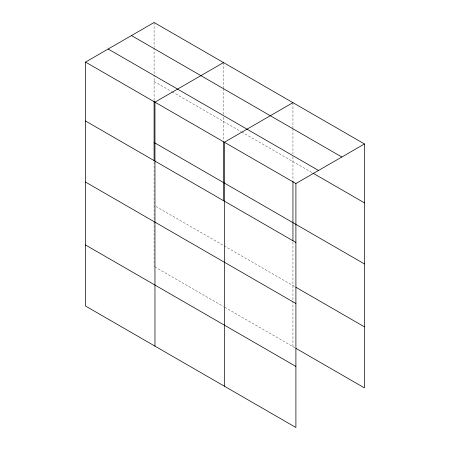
<?xml version="1.0" encoding="UTF-8"?>
<svg xmlns="http://www.w3.org/2000/svg" width="450" height="450" viewBox="0 0 450 450"><rect width="100%" height="100%" fill="white"/><g stroke="black" fill="none" stroke-linecap="round" stroke-linejoin="round"><path stroke-width="0.34" stroke-dasharray="2.25 1.69" d="M154.097 100.373L154.097 75.111M154.097 81.422L171.602 91.53M172.209 91.879L241.026 131.608M241.627 131.957L312.334 172.778M155.908 206.449L295.363 286.959M154.699 266.816L223.515 306.546M224.724 307.243L295.363 348.024M292.939 102.656L292.939 127.913M292.939 128.61L292.939 153.866M292.939 156.673L292.939 180.534M292.939 242.218L292.939 300.302M292.939 300.999L292.939 346.624M223.515 62.578L223.515 87.834M223.515 88.532L223.515 114.486M223.515 117.293L223.515 140.451M154.097 22.5L154.097 47.053M154.097 47.751L154.097 74.407M154.097 162.062L154.097 220.843M154.097 221.546L154.097 266.468"/><path stroke-width="0.67" d="M154.097 160.661L154.097 101.076M295.971 348.373L364.461 387.917L364.461 143.955L154.097 22.5L85.539 62.083L85.539 306.045L295.903 427.5L295.903 183.532L85.539 62.083M223.515 62.578L154.958 102.161L154.958 346.129M292.939 102.656L224.381 142.239L224.381 386.207M295.903 183.532L364.461 143.955M131.473 35.561L341.837 157.016M108.163 49.022L318.527 170.471M312.941 173.126L364.461 202.877M154.097 142.487L364.461 263.942M85.539 121.005L295.903 242.454M295.971 287.308L364.461 326.852M85.539 182.07L295.903 303.519M85.539 244.986L295.903 366.435M292.939 181.232L292.939 240.823M223.515 141.857L223.515 200.739"/></g></svg>
